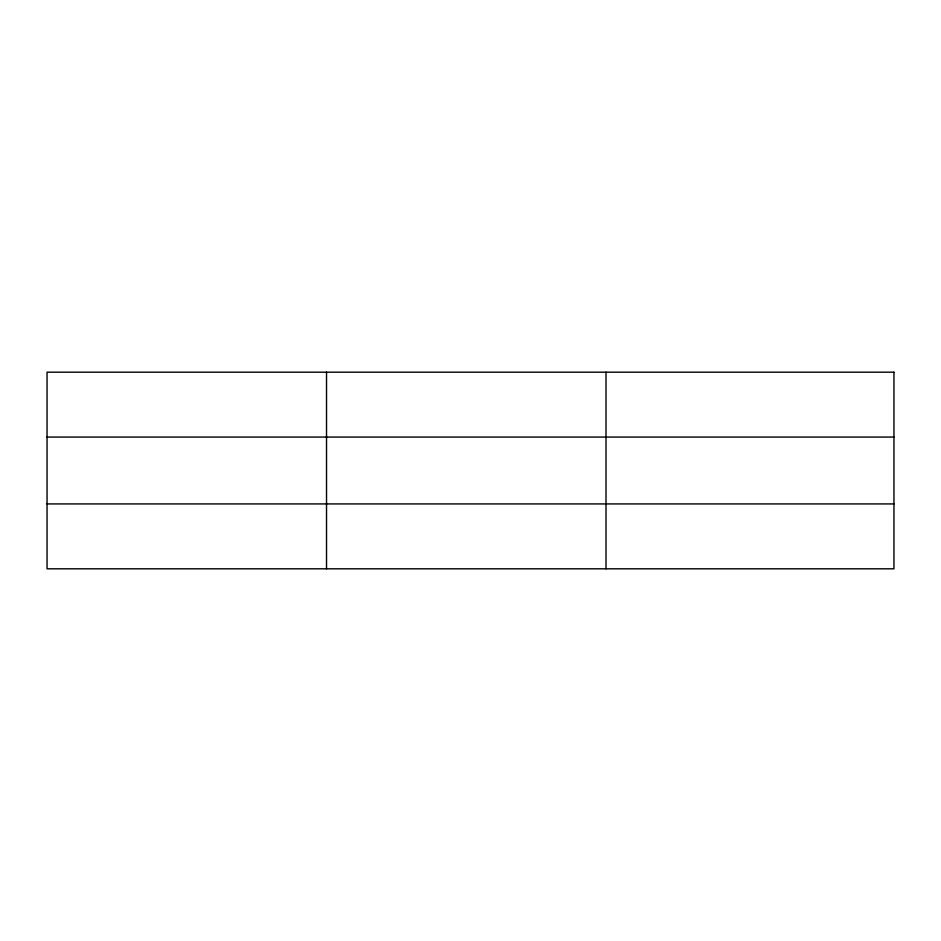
<?xml version="1.0" encoding="UTF-8"?>
<svg xmlns="http://www.w3.org/2000/svg" width="941" height="941" viewBox="0 0 941 941"><rect width="100%" height="100%" fill="white"/><g stroke="black" fill="none" stroke-linecap="round" stroke-linejoin="round"><path stroke-width="1.41" d="M326.527 372.189L326.527 568.811M606.004 372.189L606.004 568.811M47.05 437.071L893.95 437.071M47.05 503.929L893.95 503.929M893.95 372.189L893.95 568.811L47.05 568.811L47.05 372.189L893.95 372.189"/></g></svg>
